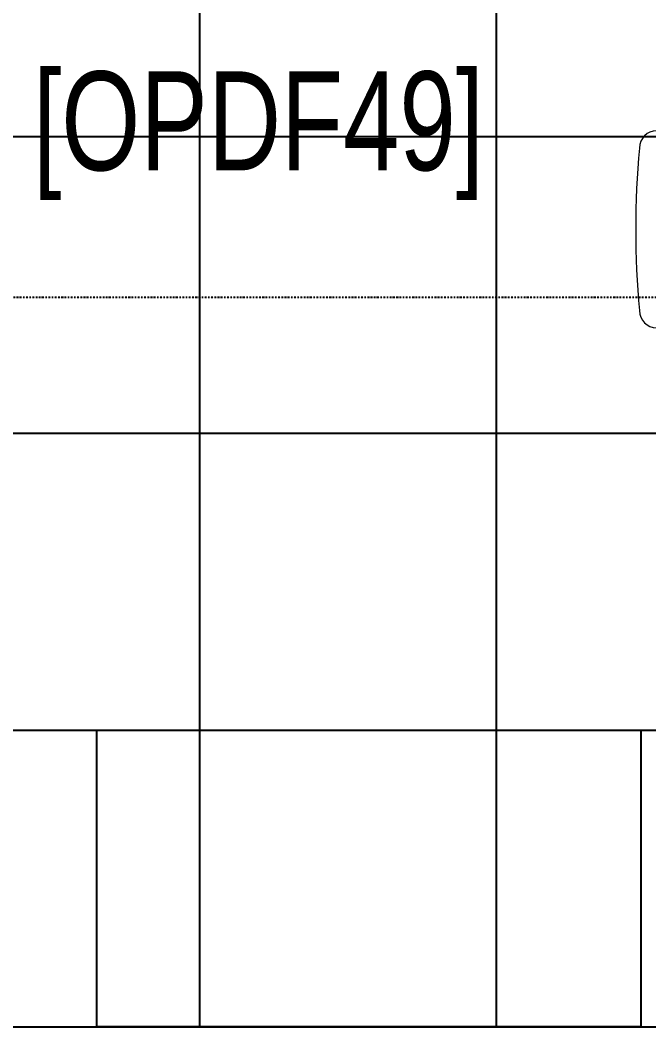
# Model space of a CAD drawing. Extents: x -560814 to 57327, y -29287 to 19916.
# Drawn here: x 36813 to 38084, y 5535 to 7570 of the extents above; entities that cross this region are included whole.
import ezdxf

# ---------------------------------------------------------------- set-up
doc = ezdxf.new("R2010")
doc.units = 0
doc.header["$LTSCALE"] = 0.25
doc.linetypes.add('DASHDOT', pattern=[25.4, 12.7, -6.35, 0, -6.35])
for name, color, linetype, lineweight in [('01-First Floor$0$72_EGR_BASE_TEXT', 252, 'Continuous', 5), ('01-First Floor$0$LOADING', 253, 'Continuous', 5), ('01-First Floor$0$Walls', 251, 'Continuous', 5), ('E-LITE-CLNG-CNDT', 6, 'DASHDOT', 35), ('T-DATA-CLNG-COND', 51, 'DASHDOT', 25)]:
    doc.layers.add(name, color=color, linetype=linetype, lineweight=lineweight)
doc.layers.add('01-First Floor$0$FALSE CEILING', color=251, linetype='Continuous')
doc.styles.add('01-First Floor$0$X3G_ENTITY_9F38', font='swisscl.ttf', dxfattribs={"height": 0.2})

# ---------------------------------------------------------------- blocks, each defined once
blk = doc.blocks.new('01-First Floor$0$GF21018-P')
at = {"color": 0}
for centre, radius, start, end in [((-0.1643, 0.0425), 0.0351, 90, 270), ((0.1641, 0.0425), 0.0351, 270, 90), ((0, 1.8314), 1.8314, 264.8532, 275.147)]:
    blk.add_arc(centre, radius, start, end, dxfattribs=at)
blk = doc.blocks.new('01-First Floor')
at = {"layer": '01-First Floor$0$FALSE CEILING', "linetype": 'Continuous'}
for p, q in [((37176, 5535), (37176, 8610)), ((37776, 5535), (37776, 8610)), ((35376, 7335), (39376, 7335)), ((35376, 6735), (39376, 6735)), ((35376, 6135), (39376, 6135))]:
    blk.add_line(p, q, dxfattribs=at)
at = {"layer": '01-First Floor$0$FALSE CEILING'}
blk.add_lwpolyline([(39376, 8610), (35376, 8610), (35376, 5535), (39376, 5535)], close=True, dxfattribs=at)
at = {"layer": '01-First Floor$0$FALSE CEILING', "elevation": -0.1}
blk.add_lwpolyline([(36967.7, 6135), (38067.7, 6135), (38067.7, 5535), (36967.7, 5535)], close=True, dxfattribs=at)
at = {"layer": '01-First Floor$0$LOADING', "elevation": -0.1}
blk.add_lwpolyline([(36967.7, 6135), (38067.7, 6135), (38067.7, 5535), (36967.7, 5535)], close=True, dxfattribs=at)
at = {"layer": '01-First Floor$0$Walls'}
blk.add_line((39376, 5535), (35376, 5535), dxfattribs=at)
at = {"layer": '01-First Floor$0$LOADING', "extrusion": (-7.77426e-06, 2.24021e-05, 1), "xscale": 1000.000000000001, "yscale": 1000.000000000001, "zscale": 1000.000000000001, "rotation": 269.9985892449479}
blk.add_blockref('01-First Floor$0$GF21018-P', (38057.3, 7147.1, -0.3), dxfattribs=at)
at = {"layer": '01-First Floor$0$72_EGR_BASE_TEXT', "insert": (37294.8, 7466.4), "char_height": 200, "attachment_point": 2, "style": '01-First Floor$0$X3G_ENTITY_9F38'}
blk.add_mtext('[OPDF49]', dxfattribs=at)

msp = doc.modelspace()

# ---------------------------------------------------------------- linework, layer by layer
at = {"layer": 'T-DATA-CLNG-COND', "elevation": -0.1}
msp.add_lwpolyline([(39072.9, 7009.5), (33276, 7009.5)], dxfattribs=at)

# ---------------------------------------------------------------- block references
at = {"layer": 'E-LITE-CLNG-CNDT'}
msp.add_blockref('01-First Floor', (0, 0), dxfattribs=at)

doc.saveas('drawing.dxf')
